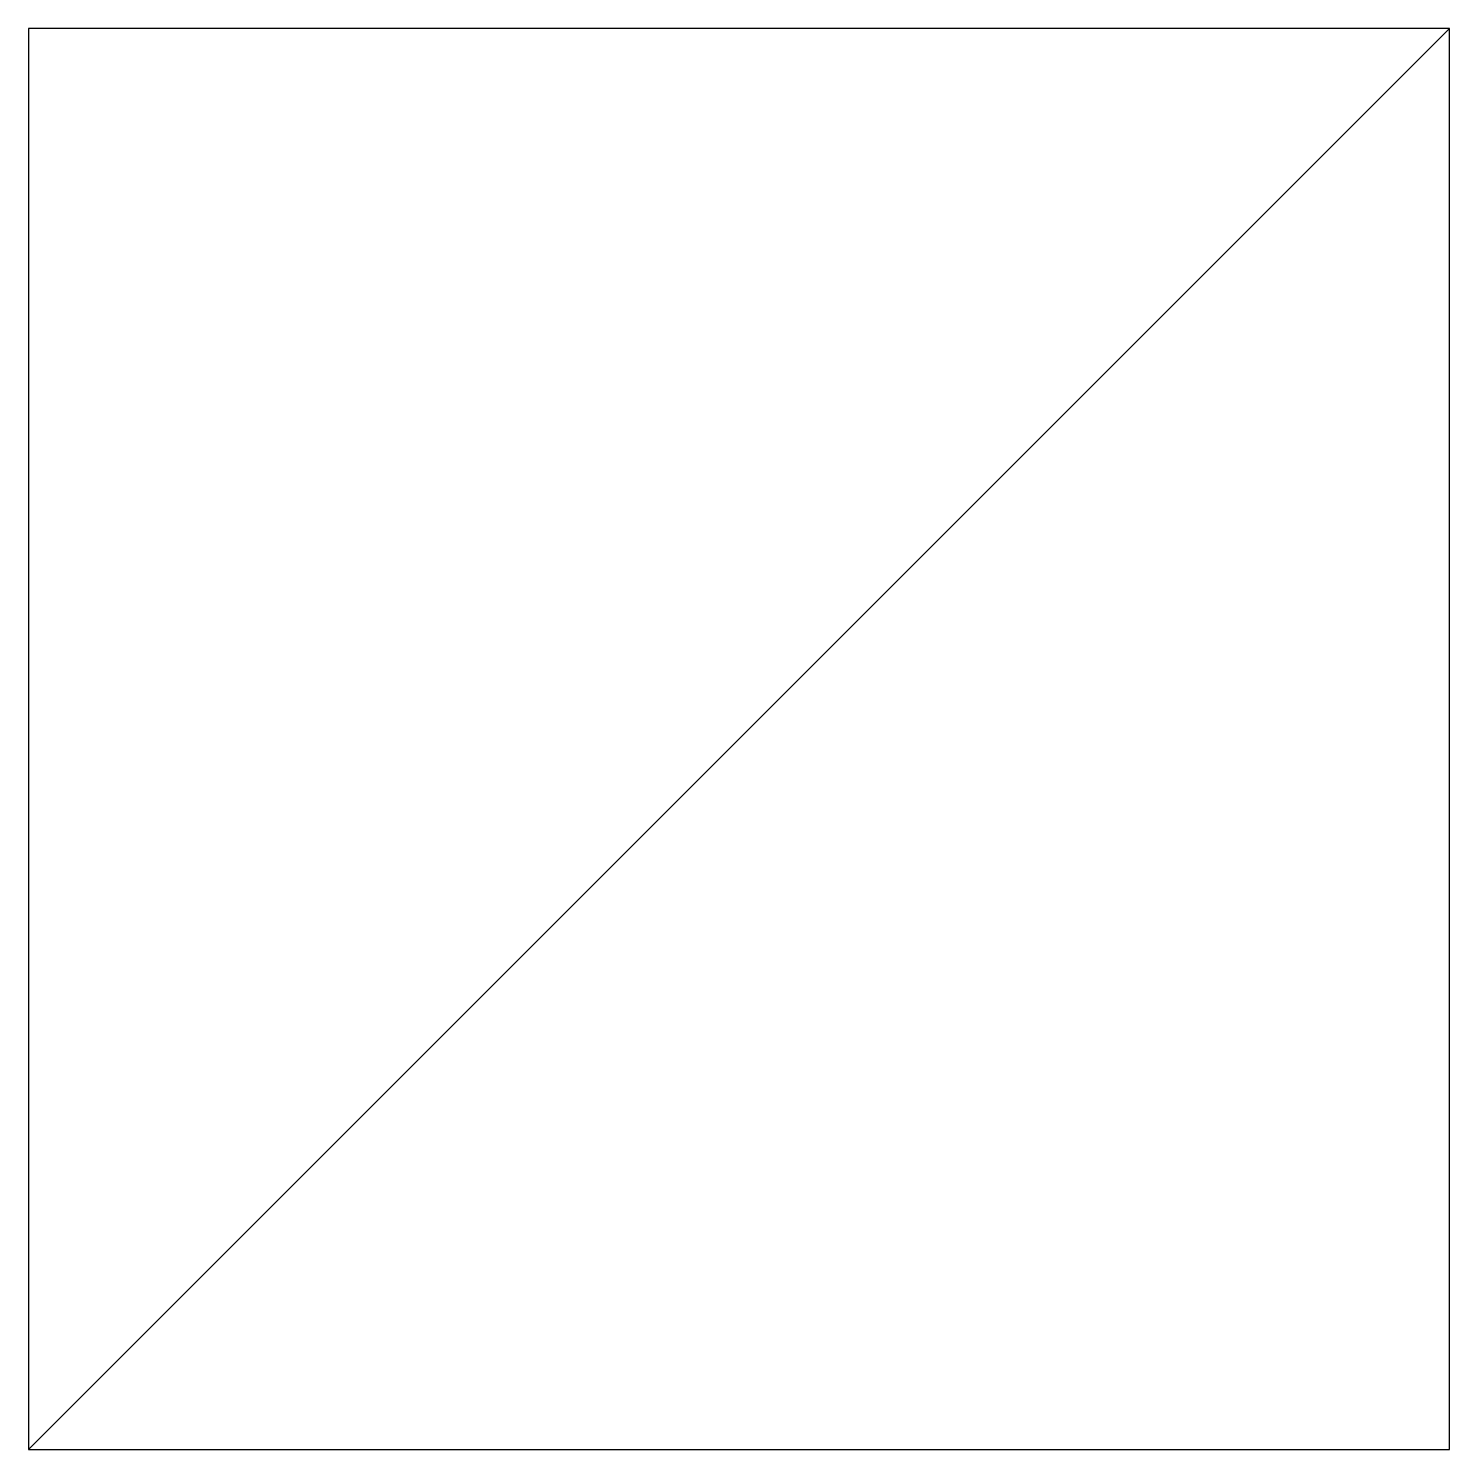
# Model space of a CAD drawing. Header units: inches. Extents: x 0 to 24, y 0 to 24.
import ezdxf

# ---------------------------------------------------------------- set-up
doc = ezdxf.new("R2010")
doc.units = ezdxf.units.IN
doc.header["$LTSCALE"] = 30
doc.header["$MEASUREMENT"] = 0

msp = doc.modelspace()

# ---------------------------------------------------------------- linework, layer by layer
msp.add_lwpolyline([(24, 24), (0, 24), (0, 0), (24, 0), (24, 24), (0, 0)])

doc.saveas('drawing.dxf')
